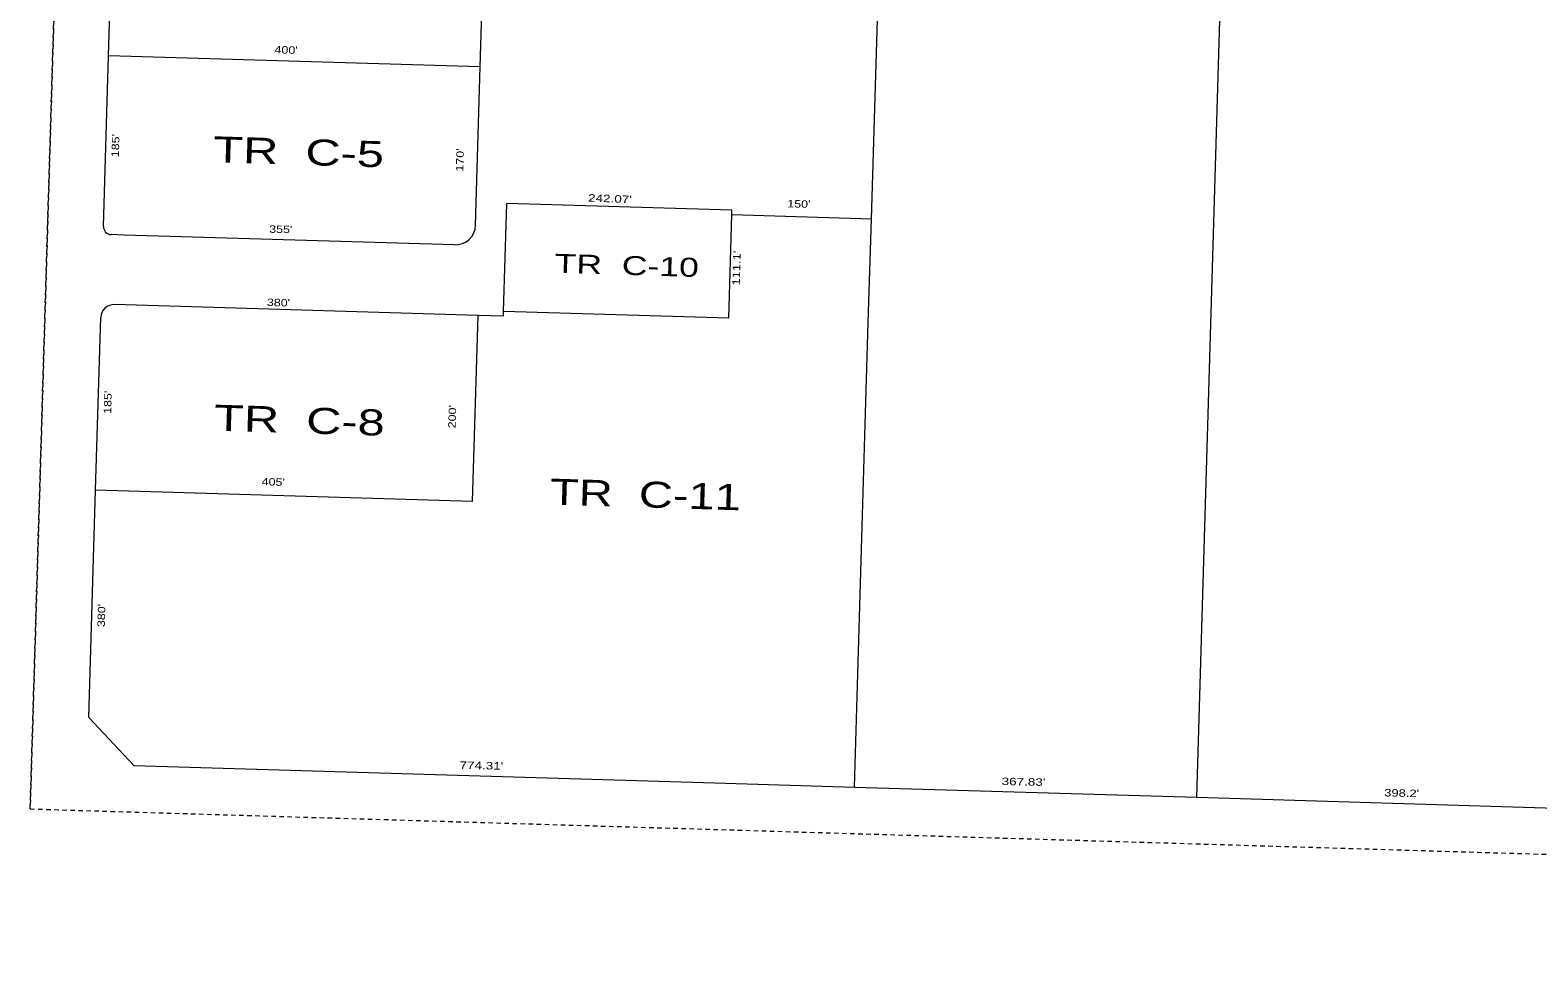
# Model space of a CAD drawing. Extents: x 121612 to 127048, y 94474 to 100521.
# Drawn here: x 121612 to 123232, y 95086 to 96081 of the extents above; entities that cross this region are included whole.
import ezdxf
from ezdxf.enums import TextEntityAlignment as Align

# ---------------------------------------------------------------- set-up
doc = ezdxf.new("R2010")
doc.units = 0
doc.header["$LTSCALE"] = 3.2
doc.linetypes.add('SHORT_DASHED', pattern=[2.7, 1.5, -1.2])
doc.layers.add('1', color=7, linetype='SHORT_DASHED', lineweight=13)
doc.layers.add('6', color=7, linetype='Continuous', lineweight=13)
doc.layers.add('10', color=7, linetype='Continuous')
doc.layers.add('11', color=7, linetype='Continuous')

msp = doc.modelspace()

# ---------------------------------------------------------------- linework, layer by layer
at = {"layer": '1'}
msp.add_line((121612.193, 95243.81), (121770.111, 100521.448), dxfattribs=at)
msp.add_lwpolyline([(127047.749, 100363.53), (121770.111, 100521.448), (121612.193, 95243.81), (126889.831, 95085.892)], close=True, dxfattribs=at)
at = {"layer": '6'}
for p, q in [((122865.268, 95256.338), (122916.656, 96973.73)), ((122095.76, 96041.274), (121696.439, 96053.222)), ((122366.084, 95887.23), (122124.122, 95894.47)), ((122515.867, 95877.746), (122365.935, 95882.232)), ((122087.291, 95574.318), (122093.272, 95774.229)), ((122362.611, 95771.172), (122120.65, 95778.412)), ((122087.291, 95574.318), (121682.472, 95586.431)), ((121675.157, 95341.971), (121723.639, 95290.498))]:
    msp.add_line(p, q, dxfattribs=at)
for points in [[(122497.603, 95267.339), (122512.544, 95766.686), (122515.867, 95877.746), (122544.44, 96832.628), (122558.212, 97292.918)], [(121690.951, 95869.804), (121696.439, 96053.222), (121702.421, 96253.133)], [(122090.676, 95871.35), (122095.76, 96041.274), (122101.742, 96241.184)], [(122120.5, 95773.414), (122120.65, 95778.412), (122124.122, 95894.47)], [(122362.611, 95771.172), (122365.935, 95882.232), (122366.084, 95887.23)], [(122068.028, 95850.018), (121713.187, 95860.635), (121699.193, 95861.054)], [(122120.5, 95773.414), (122093.272, 95774.229), (121702.947, 95785.908)], [(121675.157, 95341.971), (121682.472, 95586.431), (121688.02, 95771.848)], [(121723.639, 95290.498), (122347.67, 95271.825), (122497.603, 95267.339), (122865.268, 95256.338), (123263.29, 95244.428), (123763.066, 95229.474), (124737.63, 95200.313)]]:
    msp.add_lwpolyline(points, dxfattribs=at)
for centre, radius, start, end in [((121699.447, 95869.55), 8.5, 178.2861, 268.2861), ((122068.686, 95872.008), 22, 268.2861, 358.2861), ((121702.513, 95771.415), 14.5, 88.2861, 178.2861)]:
    msp.add_arc(centre, radius, start, end, dxfattribs=at)

# ---------------------------------------------------------------- texts
at = {"layer": '10'}
for s, height, width, p in [('TR  C-5', 28, 1.4, (121808.549, 95938.803)), ('TR  C-10', 20.41, 1.4, (122175.325, 95820.124)), ('TR  C-8', 28, 1.4, (121809.354, 95650.362)), ('TR  C-11', 28, 1.35, (122170.273, 95570.892))]:
    msp.add_text(s, height=height, rotation=358.286, dxfattribs=dict(at, width=width)).set_placement(p)
at = {"layer": '11'}
for s, rotation, width, p in [("400'", 358.386, 1.25, (121886.983, 96055.602)), ("185'", 88.286, 1.25, (121707.816, 95956.577)), ("170'", 88.286, 1.25, (122077.79, 95941.124)), ("242.07'", 357.786, 1.35, (122234.881, 95895.797)), ("150'", 358.386, 1.25, (122437.845, 95890.098)), ("355'", 358.786, 1.25, (121881.32, 95862.826)), ("111.1'", 88.386, 1.3, (122374.945, 95824.925)), ("380'", 358.486, 1.25, (121878.864, 95784.061)), ("185'", 88.286, 1.25, (121699.561, 95680.696)), ("200'", 88.286, 1.25, (122069.535, 95665.244)), ("405'", 358.286, 1.25, (121873.233, 95591.305)), ("380'", 88.286, 1.25, (121692.705, 95451.569)), ("774.31'", 358.786, 1.35, (122096.853, 95286.461)), ("367.83'", 358.786, 1.35, (122679.176, 95269.036)), ("398.2'", 358.786, 1.3, (123085.417, 95256.88))]:
    msp.add_text(s, height=8, rotation=rotation, dxfattribs=dict(at, width=width)).set_placement(p, align=Align.CENTER)

doc.saveas('drawing.dxf')
